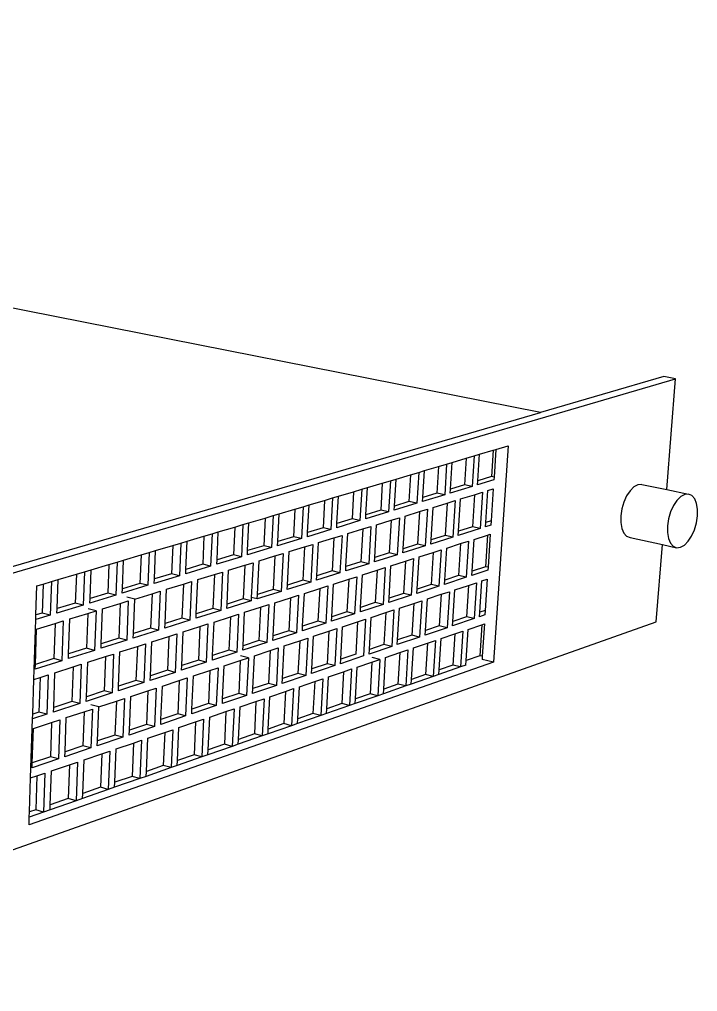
# Model space of a CAD drawing. Extents: x 36 to 402, y 15 to 266.
# Drawn here: x 247.44 to 252.1, y 112.52 to 119.19 of the extents above; entities that cross this region are included whole.
import ezdxf

# ---------------------------------------------------------------- set-up
doc = ezdxf.new("R2010")
doc.units = 0
doc.header["$MEASUREMENT"] = 0
doc.layers.get('0').update_dxf_attribs({"linetype": 'CONTINUOUS'})
doc.layers.add('DETL', color=7, linetype='CONTINUOUS')

# ---------------------------------------------------------------- blocks, each defined once
blk = doc.blocks.new('Router4')
for p, q in [((281.58, 143.56), (-306.09, 259.67)), ((-412.84, -61.51), (321.51, 153.55)), ((318.07, 154.2), (281.58, 143.56)), ((321.51, 153.55), (318.07, 154.2)), ((318.92, 120.79), (321.51, 153.55)), ((-325.72, -33.41), (281.58, 143.56)), ((263.6, 131.24), (267.62, 132.44)), ((267.62, 132.44), (267.11, 124.64)), ((267.62, 132.44), (268.42, 132.67)), ((272.02, 133.74), (267.72, 69.79)), ((268.42, 132.67), (267.87, 124.48)), ((268.42, 132.67), (272.02, 133.74)), ((255.48, 128.82), (259.59, 130.05)), ((259.59, 130.05), (259.08, 122.21)), ((259.59, 130.05), (261.98, 130.76)), ((261.98, 130.76), (261.4, 121.72)), ((261.98, 130.76), (263.6, 131.24)), ((263.09, 123.42), (263.6, 131.24)), ((245.59, 125.88), (247.25, 126.38)), ((246.76, 118.47), (247.25, 126.38)), ((247.25, 126.38), (251.44, 127.63)), ((251.44, 127.63), (250.95, 119.74)), ((251.44, 127.63), (253.84, 128.34)), ((253.84, 128.34), (253.27, 119.24)), ((253.84, 128.34), (255.48, 128.82)), ((254.98, 120.96), (255.48, 128.82)), ((237.22, 123.4), (238.9, 123.9)), ((238.43, 115.94), (238.9, 123.9)), ((238.9, 123.9), (243.19, 125.17)), ((243.19, 125.17), (242.71, 117.24)), ((243.19, 125.17), (245.59, 125.88)), ((245.59, 125.88), (245.03, 116.73)), ((267.82, 123.67), (263.01, 122.21)), ((267.11, 124.64), (263.09, 123.42)), ((267.87, 124.48), (267.11, 124.64)), ((267.87, 124.48), (267.82, 123.67)), ((226.33, 120.16), (228.74, 120.88)), ((228.74, 120.88), (228.21, 111.61)), ((228.74, 120.88), (230.44, 121.38)), ((229.99, 113.37), (230.44, 121.38)), ((230.44, 121.38), (234.82, 122.68)), ((234.82, 122.68), (234.35, 114.7)), ((234.82, 122.68), (237.22, 123.4)), ((237.22, 123.4), (236.68, 114.19)), ((261.4, 121.72), (254.9, 119.74)), ((254.9, 119.74), (254.98, 120.96)), ((259.08, 122.21), (254.98, 120.96)), ((261.4, 121.72), (259.08, 122.21)), ((263.01, 122.21), (263.09, 123.42)), ((266.04, 120.5), (267.64, 120.99)), ((267.64, 120.99), (267.01, 111.53)), ((309.22, 121.58), (308.09, 120.46)), ((310.4, 122.21), (309.22, 121.58)), ((311.53, 122.31), (310.4, 122.21)), ((311.53, 122.31), (318.92, 120.79)), ((318.92, 120.79), (325.35, 119.46)), ((217.73, 117.6), (220.14, 118.32)), ((220.14, 118.32), (219.63, 108.99)), ((220.14, 118.32), (221.87, 118.83)), ((221.42, 110.77), (221.87, 118.83)), ((221.87, 118.83), (226.33, 120.16)), ((226.33, 120.16), (225.88, 112.13)), ((253.27, 119.24), (246.69, 117.24)), ((246.69, 117.24), (246.76, 118.47)), ((250.95, 119.74), (246.76, 118.47)), ((253.27, 119.24), (250.95, 119.74)), ((257.37, 108.5), (257.98, 118.02)), ((257.98, 118.02), (262.05, 119.27)), ((262.05, 119.27), (261.44, 109.77)), ((262.05, 119.27), (264.44, 120.01)), ((264.44, 120.01), (263.74, 109.27)), ((265.42, 111.03), (266.04, 120.5)), ((307.06, 118.92), (306.23, 117.08)), ((308.09, 120.46), (307.06, 118.92)), ((323.05, 118.72), (321.91, 117.59)), ((324.22, 119.36), (323.05, 118.72)), ((325.35, 119.46), (324.22, 119.36)), ((326.35, 119.03), (325.35, 119.46)), ((327.17, 118.08), (326.35, 119.03)), ((327.74, 116.7), (327.17, 118.08)), ((204.36, 113.63), (209.01, 115.01)), ((209.01, 115.01), (208.59, 106.87)), ((209.01, 115.01), (211.42, 115.73)), ((211.42, 115.73), (210.93, 106.34)), ((211.42, 115.73), (213.17, 116.25)), ((212.74, 108.14), (213.17, 116.25)), ((213.17, 116.25), (217.73, 117.6)), ((217.73, 117.6), (217.3, 109.52)), ((245.03, 116.73), (238.36, 114.7)), ((238.36, 114.7), (238.43, 115.94)), ((242.71, 117.24), (238.43, 115.94)), ((245.03, 116.73), (242.71, 117.24)), ((245.78, 114.28), (248.17, 115.01)), ((248.17, 115.01), (247.5, 104.15)), ((249.22, 105.93), (249.82, 115.52)), ((249.82, 115.52), (253.97, 116.79)), ((253.97, 116.79), (253.37, 107.24)), ((253.97, 116.79), (256.36, 117.53)), ((256.36, 117.53), (255.67, 106.73)), ((305.64, 115.06), (305.33, 113)), ((306.23, 117.08), (305.64, 115.06)), ((320.89, 116.04), (320.05, 114.18)), ((321.91, 117.59), (320.89, 116.04)), ((328.03, 114.96), (327.74, 116.7)), ((328.01, 113), (328.03, 114.96)), ((195.41, 110.97), (200.17, 112.38)), ((200.17, 112.38), (199.76, 104.19)), ((200.17, 112.38), (202.58, 113.1)), ((202.58, 113.1), (202.1, 103.65)), ((202.58, 113.1), (204.36, 113.63)), ((203.94, 105.46), (204.36, 113.63)), ((225.88, 112.13), (221.42, 110.77)), ((228.21, 111.61), (225.88, 112.13)), ((236.68, 114.19), (229.91, 112.13)), ((229.91, 112.13), (229.99, 113.37)), ((234.35, 114.7), (229.99, 113.37)), ((236.68, 114.19), (234.35, 114.7)), ((237.47, 111.73), (239.87, 112.47)), ((239.87, 112.47), (239.22, 101.53)), ((240.96, 103.33), (241.54, 112.98)), ((241.54, 112.98), (245.78, 114.28)), ((245.78, 114.28), (245.19, 104.66)), ((305.33, 113), (305.33, 111.03)), ((319.45, 112.15), (319.14, 110.07)), ((320.05, 114.18), (319.45, 112.15)), ((327.7, 110.93), (328.01, 113)), ((186.34, 108.27), (191.2, 109.71)), ((191.2, 109.71), (190.81, 101.47)), ((191.2, 109.71), (193.61, 110.43)), ((193.61, 110.43), (193.15, 100.93)), ((193.61, 110.43), (195.41, 110.97)), ((195.01, 102.75), (195.41, 110.97)), ((217.3, 109.52), (212.74, 108.14)), ((219.63, 108.99), (217.3, 109.52)), ((228.21, 111.61), (221.36, 109.52)), ((221.36, 109.52), (221.42, 110.77)), ((224.64, 107.79), (229.06, 109.15)), ((229.06, 109.15), (228.5, 99.42)), ((229.06, 109.15), (231.45, 109.88)), ((231.45, 109.88), (230.82, 98.88)), ((232.58, 100.7), (233.15, 110.4)), ((233.15, 110.4), (237.47, 111.73)), ((237.47, 111.73), (236.9, 102.06)), ((263.74, 109.27), (257.29, 107.24)), ((261.44, 109.77), (257.37, 108.5)), ((263.74, 109.27), (261.44, 109.77)), ((265.34, 109.77), (265.42, 111.03)), ((266.93, 110.28), (265.34, 109.77)), ((267.01, 111.53), (265.42, 111.03)), ((267.01, 111.53), (266.93, 110.28)), ((305.33, 111.03), (305.64, 109.31)), ((305.64, 109.31), (306.23, 107.93)), ((319.14, 110.07), (319.13, 108.09)), ((327.1, 108.91), (327.7, 110.93)), ((177.14, 105.54), (182.1, 107.01)), ((182.1, 107.01), (181.72, 98.72)), ((182.1, 107.01), (184.51, 107.73)), ((184.51, 107.73), (184.07, 98.16)), ((184.51, 107.73), (186.34, 108.27)), ((185.96, 100), (186.34, 108.27)), ((210.93, 106.34), (203.88, 104.19)), ((208.59, 106.87), (203.94, 105.46)), ((210.93, 106.34), (208.59, 106.87)), ((219.63, 108.99), (212.68, 106.87)), ((212.68, 106.87), (212.74, 108.14)), ((216.01, 105.15), (220.52, 106.53)), ((220.52, 106.53), (219.99, 96.74)), ((220.52, 106.53), (222.92, 107.27)), ((222.92, 107.27), (222.31, 96.2)), ((224.09, 98.03), (224.64, 107.79)), ((255.67, 106.73), (249.14, 104.66)), ((253.37, 107.24), (249.22, 105.93)), ((255.67, 106.73), (253.37, 107.24)), ((257.29, 107.24), (257.37, 108.5)), ((261.96, 106.09), (265.97, 107.36)), ((265.97, 107.36), (265.35, 98.01)), ((265.97, 107.36), (266.75, 107.61)), ((266.75, 107.61), (266.11, 97.83)), ((306.23, 107.93), (307.06, 107.01)), ((307.06, 107.01), (308.08, 106.59)), ((308.08, 106.59), (317.64, 104.53)), ((319.13, 108.09), (319.43, 106.35)), ((319.43, 106.35), (320.01, 104.97)), ((325.26, 105.53), (326.27, 107.07)), ((326.27, 107.07), (327.1, 108.91)), ((167.81, 102.76), (172.87, 104.27)), ((172.87, 104.27), (172.51, 95.92)), ((172.87, 104.27), (175.29, 104.98)), ((175.29, 104.98), (174.87, 95.35)), ((175.29, 104.98), (177.14, 105.54)), ((176.78, 97.21), (177.14, 105.54)), ((202.1, 103.65), (194.95, 101.47)), ((199.76, 104.19), (195.01, 102.75)), ((202.1, 103.65), (199.76, 104.19)), ((203.88, 104.19), (203.94, 105.46)), ((207.27, 102.46), (211.87, 103.87)), ((211.87, 103.87), (211.35, 94.02)), ((211.87, 103.87), (214.27, 104.61)), ((214.27, 104.61), (213.68, 93.47)), ((215.48, 95.32), (216.01, 105.15)), ((247.5, 104.15), (240.88, 102.06)), ((245.19, 104.66), (240.96, 103.33)), ((247.5, 104.15), (245.19, 104.66)), ((249.14, 104.66), (249.22, 105.93)), ((253.28, 94.08), (253.88, 103.52)), ((253.88, 103.52), (257.97, 104.82)), ((257.97, 104.82), (257.36, 95.41)), ((257.97, 104.82), (260.35, 105.57)), ((260.35, 105.57), (259.66, 94.88)), ((261.35, 96.7), (261.96, 106.09)), ((315.83, 81.7), (317.64, 104.53)), ((317.64, 104.53), (321.84, 103.63)), ((320.01, 104.97), (320.83, 104.04)), ((320.83, 104.04), (321.84, 103.63)), ((321.84, 103.63), (322.96, 103.75)), ((322.96, 103.75), (324.13, 104.4)), ((324.13, 104.4), (325.26, 105.53)), ((158.34, 99.95), (163.51, 101.48)), ((163.51, 101.48), (163.17, 93.08)), ((163.51, 101.48), (165.93, 102.2)), ((165.93, 102.2), (165.53, 92.51)), ((165.93, 102.2), (167.81, 102.76)), ((167.46, 94.38), (167.81, 102.76)), ((193.15, 100.93), (185.9, 98.72)), ((190.81, 101.47), (185.96, 100)), ((193.15, 100.93), (190.81, 101.47)), ((194.95, 101.47), (195.01, 102.75)), ((198.4, 99.74), (203.1, 101.18)), ((203.1, 101.18), (202.6, 91.27)), ((203.1, 101.18), (205.5, 101.92)), ((205.5, 101.92), (204.93, 90.71)), ((206.76, 92.57), (207.27, 102.46)), ((239.22, 101.53), (232.51, 99.42)), ((232.51, 99.42), (232.58, 100.7)), ((236.9, 102.06), (232.58, 100.7)), ((239.22, 101.53), (236.9, 102.06)), ((240.88, 102.06), (240.96, 103.33)), ((245.11, 91.42), (245.69, 100.92)), ((245.69, 100.92), (249.86, 102.24)), ((249.86, 102.24), (249.27, 92.78)), ((249.86, 102.24), (252.25, 103)), ((252.25, 103), (251.57, 92.25)), ((148.73, 97.09), (154.01, 98.66)), ((154.01, 98.66), (153.69, 90.2)), ((154.01, 98.66), (156.43, 99.38)), ((156.43, 99.38), (156.05, 89.62)), ((156.43, 99.38), (158.34, 99.95)), ((158.01, 91.51), (158.34, 99.95)), ((184.07, 98.16), (176.72, 95.92)), ((181.72, 98.72), (176.78, 97.21)), ((184.07, 98.16), (181.72, 98.72)), ((185.9, 98.72), (185.96, 100)), ((189.4, 96.98), (194.2, 98.45)), ((194.2, 98.45), (193.72, 88.47)), ((194.2, 98.45), (196.61, 99.19)), ((196.61, 99.19), (196.1, 88.89)), ((197.9, 89.79), (198.4, 99.74)), ((230.82, 98.88), (224.02, 96.74)), ((224.02, 96.74), (224.09, 98.03)), ((228.5, 99.42), (224.09, 98.03)), ((230.82, 98.88), (228.5, 99.42)), ((233.32, 96.99), (235.71, 97.75)), ((235.71, 97.75), (235.07, 86.86)), ((236.82, 88.72), (237.39, 98.28)), ((237.39, 98.28), (241.65, 99.63)), ((241.65, 99.63), (241.07, 90.11)), ((241.65, 99.63), (244.04, 100.39)), ((244.04, 100.39), (243.38, 89.57)), ((265.35, 98.01), (261.35, 96.7)), ((266.11, 97.83), (265.35, 98.01)), ((266.11, 97.83), (266.05, 96.97)), ((138.98, 94.19), (144.38, 95.79)), ((144.38, 95.79), (144.07, 87.28)), ((144.38, 95.79), (146.79, 96.51)), ((146.79, 96.51), (146.43, 86.69)), ((146.79, 96.51), (148.73, 97.09)), ((148.42, 88.6), (148.73, 97.09)), ((174.87, 95.35), (167.4, 93.08)), ((172.51, 95.92), (167.46, 94.38)), ((174.87, 95.35), (172.51, 95.92)), ((176.72, 95.92), (176.78, 97.21)), ((180.28, 94.18), (185.18, 95.68)), ((185.18, 95.68), (184.72, 85.64)), ((185.18, 95.68), (187.59, 96.42)), ((187.59, 96.42), (187.06, 85.07)), ((188.93, 86.97), (189.4, 96.98)), ((222.31, 96.2), (215.41, 94.02)), ((215.41, 94.02), (215.48, 95.32)), ((219.99, 96.74), (215.48, 95.32)), ((222.31, 96.2), (219.99, 96.74)), ((224.88, 94.3), (227.27, 95.06)), ((227.27, 95.06), (226.65, 84.11)), ((228.42, 85.99), (228.97, 95.6)), ((228.97, 95.6), (233.32, 96.99)), ((233.32, 96.99), (232.76, 87.4)), ((259.66, 94.88), (253.2, 92.78)), ((257.36, 95.41), (253.28, 94.08)), ((259.66, 94.88), (257.36, 95.41)), ((266.05, 96.97), (261.26, 95.41)), ((261.26, 95.41), (261.35, 96.7)), ((132.44, 83.75), (132.73, 92.33)), ((132.73, 92.33), (134.6, 92.89)), ((134.6, 92.89), (134.31, 84.32)), ((134.6, 92.89), (137.01, 93.61)), ((137.01, 93.61), (136.67, 83.72)), ((137.01, 93.61), (138.98, 94.19)), ((138.68, 85.65), (138.98, 94.19)), ((165.53, 92.51), (157.95, 90.2)), ((163.17, 93.08), (158.01, 91.51)), ((165.53, 92.51), (163.17, 93.08)), ((167.4, 93.08), (167.46, 94.38)), ((171.02, 91.34), (176.03, 92.88)), ((176.03, 92.88), (175.59, 82.77)), ((176.03, 92.88), (178.44, 93.62)), ((178.44, 93.62), (177.93, 82.19)), ((179.82, 84.1), (180.28, 94.18)), ((213.68, 93.47), (206.69, 91.27)), ((206.69, 91.27), (206.76, 92.57)), ((211.35, 94.02), (206.76, 92.57)), ((213.68, 93.47), (211.35, 94.02)), ((216.33, 91.59), (218.72, 92.35)), ((218.72, 92.35), (218.12, 81.33)), ((219.91, 83.22), (220.44, 92.89)), ((220.44, 92.89), (224.88, 94.3)), ((224.88, 94.3), (224.34, 84.66)), ((251.57, 92.25), (245.03, 90.11)), ((249.27, 92.78), (245.11, 91.42)), ((251.57, 92.25), (249.27, 92.78)), ((253.2, 92.78), (253.28, 94.08)), ((256.27, 91.16), (260.31, 92.49)), ((260.31, 92.49), (259.71, 83.22)), ((260.31, 92.49), (262.69, 93.27)), ((262.69, 93.27), (261.99, 82.68)), ((263.67, 84.55), (264.28, 93.8)), ((264.28, 93.8), (265.87, 94.32)), ((265.87, 94.32), (265.26, 85.08)), ((156.05, 89.62), (148.37, 87.28)), ((153.69, 90.2), (148.42, 88.6)), ((156.05, 89.62), (153.69, 90.2)), ((157.95, 90.2), (158.01, 91.51)), ((161.63, 88.46), (159.28, 89.04)), ((161.63, 88.46), (166.75, 90.03)), ((166.75, 90.03), (166.32, 79.86)), ((166.75, 90.03), (169.16, 90.77)), ((169.16, 90.77), (168.67, 79.27)), ((170.59, 81.2), (171.02, 91.34)), ((204.93, 90.71), (197.84, 88.47)), ((197.84, 88.47), (197.9, 89.79)), ((202.6, 91.27), (197.9, 89.79)), ((204.93, 90.71), (202.6, 91.27)), ((207.65, 88.83), (210.05, 89.59)), ((210.05, 89.59), (209.47, 78.5)), ((211.28, 80.41), (211.79, 90.14)), ((211.79, 90.14), (216.33, 91.59)), ((216.33, 91.59), (215.8, 81.89)), ((243.38, 89.57), (236.74, 87.4)), ((241.07, 90.11), (236.82, 88.72)), ((243.38, 89.57), (241.07, 90.11)), ((245.03, 90.11), (245.11, 91.42)), ((248.14, 88.49), (252.27, 89.85)), ((252.27, 89.85), (251.68, 80.52)), ((252.27, 89.85), (254.65, 90.63)), ((254.65, 90.63), (253.97, 79.98)), ((255.67, 81.86), (256.27, 91.16)), ((146.43, 86.69), (138.64, 84.32)), ((144.07, 87.28), (138.68, 85.65)), ((146.43, 86.69), (144.07, 87.28)), ((148.37, 87.28), (148.42, 88.6)), ((152.11, 85.54), (157.33, 87.14)), ((157.33, 87.14), (156.93, 76.9)), ((157.33, 87.14), (159.74, 87.88)), ((159.74, 87.88), (159.28, 76.3)), ((161.22, 78.25), (161.63, 88.46)), ((196.06, 87.91), (188.87, 85.64)), ((188.87, 85.64), (188.93, 86.97)), ((193.72, 88.47), (188.93, 86.97)), ((196.06, 87.91), (193.72, 88.47)), ((196.1, 88.89), (196.06, 87.91)), ((197.84, 88.47), (196.1, 88.89)), ((198.86, 86.03), (201.25, 86.8)), ((201.25, 86.8), (200.69, 75.64)), ((202.52, 77.57), (203.02, 87.36)), ((203.02, 87.36), (207.65, 88.83)), ((207.65, 88.83), (207.15, 79.07)), ((235.07, 86.86), (228.35, 84.66)), ((232.76, 87.4), (228.42, 85.99)), ((235.07, 86.86), (232.76, 87.4)), ((236.74, 87.4), (236.82, 88.72)), ((239.91, 85.79), (244.12, 87.17)), ((244.12, 87.17), (243.55, 77.79)), ((244.12, 87.17), (246.5, 87.96)), ((246.5, 87.96), (245.84, 77.23)), ((247.56, 79.13), (248.14, 88.49)), ((132.4, 82.42), (132.44, 83.75)), ((136.67, 83.72), (132.4, 82.42)), ((134.31, 84.32), (132.44, 83.75)), ((136.67, 83.72), (134.31, 84.32)), ((138.64, 84.32), (138.68, 85.65)), ((142.44, 82.57), (147.78, 84.21)), ((147.78, 84.21), (147.4, 73.9)), ((147.78, 84.21), (150.19, 84.95)), ((150.19, 84.95), (147.83, 85.54)), ((150.19, 84.95), (149.75, 73.3)), ((151.72, 75.26), (152.11, 85.54)), ((187.06, 85.07), (179.76, 82.77)), ((179.76, 82.77), (179.82, 84.1)), ((184.72, 85.64), (179.82, 84.1)), ((187.06, 85.07), (184.72, 85.64)), ((189.94, 83.2), (192.34, 83.96)), ((192.34, 83.96), (191.79, 72.73)), ((193.65, 74.68), (194.13, 84.53)), ((194.13, 84.53), (198.86, 86.03)), ((198.86, 86.03), (198.37, 76.21)), ((226.65, 84.11), (219.83, 81.89)), ((224.34, 84.66), (219.91, 83.22)), ((226.65, 84.11), (224.34, 84.66)), ((228.35, 84.66), (228.42, 85.99)), ((231.56, 83.05), (235.86, 84.46)), ((235.86, 84.46), (235.31, 75.02)), ((235.86, 84.46), (238.25, 85.24)), ((238.25, 85.24), (237.6, 74.46)), ((239.34, 76.37), (239.91, 85.79)), ((263.58, 83.22), (263.67, 84.55)), ((265.17, 83.75), (263.58, 83.22)), ((265.26, 85.08), (263.67, 84.55)), ((265.26, 85.08), (265.17, 83.75)), ((-401, -171.92), (315.83, 81.7)), ((131.81, 64.73), (132.4, 82.42)), ((132.63, 79.56), (138.08, 81.23)), ((138.08, 81.23), (137.72, 70.86)), ((138.08, 81.23), (140.49, 81.97)), ((140.49, 81.97), (140.08, 70.25)), ((142.07, 72.23), (142.44, 82.57)), ((177.93, 82.19), (170.53, 79.86)), ((170.53, 79.86), (170.59, 81.2)), ((175.59, 82.77), (170.59, 81.2)), ((177.93, 82.19), (175.59, 82.77)), ((180.89, 80.33), (183.29, 81.09)), ((183.29, 81.09), (182.77, 69.79)), ((184.65, 71.75), (185.11, 81.67)), ((185.11, 81.67), (189.94, 83.2)), ((189.94, 83.2), (189.47, 73.32)), ((218.12, 81.33), (211.21, 79.07)), ((211.21, 79.07), (211.28, 80.41)), ((215.8, 81.89), (211.28, 80.41)), ((218.12, 81.33), (215.8, 81.89)), ((219.83, 81.89), (219.91, 83.22)), ((223.1, 80.27), (227.49, 81.71)), ((227.49, 81.71), (226.95, 72.21)), ((227.49, 81.71), (229.88, 82.49)), ((229.88, 82.49), (229.25, 71.64)), ((231.01, 73.57), (231.56, 83.05)), ((251.68, 80.52), (247.56, 79.13)), ((253.97, 79.98), (251.68, 80.52)), ((261.99, 82.68), (255.58, 80.52)), ((255.58, 80.52), (255.67, 81.86)), ((259.71, 83.22), (255.67, 81.86)), ((261.99, 82.68), (259.71, 83.22)), ((260.22, 79.5), (264.21, 80.85)), ((264.21, 80.85), (263.61, 71.72)), ((264.21, 80.85), (265, 81.12)), ((265, 81.12), (264.36, 71.54)), ((132.29, 69.15), (132.63, 79.56)), ((168.67, 79.27), (161.17, 76.9)), ((161.17, 76.9), (161.22, 78.25)), ((166.32, 79.86), (161.22, 78.25)), ((168.67, 79.27), (166.32, 79.86)), ((171.72, 77.41), (174.12, 78.17)), ((174.12, 78.17), (173.62, 66.8)), ((175.52, 68.78), (175.96, 78.76)), ((175.96, 78.76), (180.89, 80.33)), ((180.89, 80.33), (180.44, 70.38)), ((209.47, 78.5), (202.46, 76.21)), ((202.46, 76.21), (202.52, 77.57)), ((207.15, 79.07), (202.52, 77.57)), ((209.47, 78.5), (207.15, 79.07)), ((214.52, 77.45), (219.01, 78.92)), ((219.01, 78.92), (218.48, 69.36)), ((219.01, 78.92), (221.39, 79.71)), ((221.39, 79.71), (220.79, 68.79)), ((222.57, 70.73), (223.1, 80.27)), ((243.55, 77.79), (239.34, 76.37)), ((245.84, 77.23), (243.55, 77.79)), ((253.97, 79.98), (247.48, 77.79)), ((247.48, 77.79), (247.56, 79.13)), ((252.19, 76.77), (256.26, 78.15)), ((256.26, 78.15), (255.67, 68.96)), ((256.26, 78.15), (258.63, 78.96)), ((258.63, 78.96), (257.94, 68.41)), ((259.63, 70.34), (260.22, 79.5)), ((159.28, 76.3), (151.67, 73.9)), ((151.67, 73.9), (151.72, 75.26)), ((156.93, 76.9), (151.72, 75.26)), ((159.28, 76.3), (156.93, 76.9)), ((162.41, 74.45), (164.81, 75.22)), ((164.81, 75.22), (164.34, 63.77)), ((166.26, 65.77), (166.68, 75.81)), ((166.68, 75.81), (171.72, 77.41)), ((171.72, 77.41), (171.29, 67.4)), ((200.69, 75.64), (193.58, 73.32)), ((193.58, 73.32), (193.65, 74.68)), ((198.37, 76.21), (193.65, 74.68)), ((200.69, 75.64), (198.37, 76.21)), ((205.83, 74.59), (210.41, 76.09)), ((210.41, 76.09), (209.9, 66.48)), ((210.41, 76.09), (212.79, 76.88)), ((212.79, 76.88), (212.21, 65.89)), ((214.01, 67.86), (214.52, 77.45)), ((235.31, 75.02), (231.01, 73.57)), ((237.6, 74.46), (235.31, 75.02)), ((245.84, 77.23), (239.26, 75.02)), ((239.26, 75.02), (239.34, 76.37)), ((244.04, 74.01), (248.19, 75.42)), ((248.19, 75.42), (247.62, 66.17)), ((248.19, 75.42), (250.57, 76.22)), ((250.57, 76.22), (249.9, 65.61)), ((251.6, 67.55), (252.19, 76.77)), ((149.75, 73.3), (142.02, 70.86)), ((142.02, 70.86), (142.07, 72.23)), ((147.4, 73.9), (142.07, 72.23)), ((149.75, 73.3), (147.4, 73.9)), ((152.97, 71.45), (155.37, 72.22)), ((155.37, 72.22), (154.92, 60.7)), ((156.87, 62.71), (157.27, 72.82)), ((157.27, 72.82), (162.41, 74.45)), ((162.41, 74.45), (162, 64.38)), ((191.79, 72.73), (184.59, 70.38)), ((189.47, 73.32), (184.65, 71.75)), ((191.79, 72.73), (189.47, 73.32)), ((197.01, 71.69), (201.68, 73.23)), ((201.68, 73.23), (201.19, 63.55)), ((201.68, 73.23), (204.07, 74.01)), ((204.07, 74.01), (203.51, 62.96)), ((205.33, 64.94), (205.83, 74.59)), ((226.95, 72.21), (222.57, 70.73)), ((237.6, 74.46), (230.93, 72.21)), ((230.93, 72.21), (231.01, 73.57)), ((235.78, 71.21), (240.02, 72.64)), ((240.02, 72.64), (239.46, 63.34)), ((240.02, 72.64), (242.4, 73.45)), ((242.4, 73.45), (241.75, 62.77)), ((243.47, 64.73), (244.04, 74.01)), ((267.72, 69.79), (130.39, 21.79)), ((140.08, 70.25), (132.24, 67.77)), ((132.24, 67.77), (132.29, 69.15)), ((137.72, 70.86), (132.29, 69.15)), ((140.08, 70.25), (137.72, 70.86)), ((143.39, 68.41), (145.79, 69.17)), ((145.79, 69.17), (145.37, 57.58)), ((147.34, 59.61), (147.72, 69.78)), ((147.72, 69.78), (152.97, 71.45)), ((152.97, 71.45), (152.58, 61.31)), ((182.77, 69.79), (175.46, 67.4)), ((180.44, 70.38), (175.52, 68.78)), ((182.77, 69.79), (180.44, 70.38)), ((184.59, 70.38), (184.65, 71.75)), ((188.07, 68.75), (192.84, 70.32)), ((192.84, 70.32), (192.37, 60.58)), ((192.84, 70.32), (195.23, 71.11)), ((195.23, 71.11), (192.91, 71.69)), ((195.23, 71.11), (194.69, 59.99)), ((196.53, 61.98), (197.01, 71.69)), ((218.48, 69.36), (214.01, 67.86)), ((220.79, 68.79), (218.48, 69.36)), ((229.25, 71.64), (222.49, 69.36)), ((222.49, 69.36), (222.57, 70.73)), ((227.42, 68.37), (231.74, 69.83)), ((231.74, 69.83), (231.2, 60.48)), ((231.74, 69.83), (234.12, 70.64)), ((234.12, 70.64), (231.82, 71.21)), ((234.12, 70.64), (233.49, 59.9)), ((235.23, 61.88), (235.78, 71.21)), ((255.67, 68.96), (251.6, 67.55)), ((257.94, 68.41), (255.67, 68.96)), ((259.54, 68.96), (257.94, 68.41)), ((259.54, 68.96), (259.63, 70.34)), ((263.61, 71.72), (259.63, 70.34)), ((264.36, 71.54), (263.61, 71.72)), ((264.36, 71.54), (264.3, 70.62)), ((267.72, 69.79), (264.3, 70.62)), ((133.67, 65.32), (136.07, 66.08)), ((136.07, 66.08), (135.67, 54.41)), ((137.67, 56.46), (138.03, 66.7)), ((138.03, 66.7), (143.39, 68.41)), ((143.39, 68.41), (143.02, 58.2)), ((173.62, 66.8), (166.2, 64.38)), ((171.29, 67.4), (166.26, 65.77)), ((173.62, 66.8), (171.29, 67.4)), ((175.46, 67.4), (175.52, 68.78)), ((179, 65.77), (183.87, 67.38)), ((183.87, 67.38), (183.42, 57.58)), ((183.87, 67.38), (186.26, 68.16)), ((186.26, 68.16), (185.74, 56.97)), ((187.61, 58.98), (188.07, 68.75)), ((209.9, 66.48), (205.33, 64.94)), ((212.21, 65.89), (209.9, 66.48)), ((220.79, 68.79), (213.93, 66.48)), ((213.93, 66.48), (214.01, 67.86)), ((218.93, 65.49), (223.35, 66.99)), ((223.35, 66.99), (222.82, 57.57)), ((223.35, 66.99), (225.73, 67.79)), ((225.73, 67.79), (225.12, 56.99)), ((226.88, 58.98), (227.42, 68.37)), ((247.62, 66.17), (243.47, 64.73)), ((249.9, 65.61), (247.62, 66.17)), ((251.52, 66.17), (249.9, 65.61)), ((257.94, 68.41), (251.52, 66.17)), ((251.52, 66.17), (251.6, 67.55)), ((131.47, 54.45), (131.81, 64.73)), ((131.81, 64.73), (133.67, 65.32)), ((133.67, 65.32), (133.32, 55.05)), ((164.34, 63.77), (156.81, 61.31)), ((162, 64.38), (156.87, 62.71)), ((164.34, 63.77), (162, 64.38)), ((166.2, 64.38), (166.26, 65.77)), ((169.8, 62.75), (174.78, 64.39)), ((174.78, 64.39), (174.34, 54.52)), ((174.78, 64.39), (177.17, 65.17)), ((177.17, 65.17), (176.67, 53.91)), ((178.56, 55.94), (179, 65.77)), ((201.19, 63.55), (196.53, 61.98)), ((203.51, 62.96), (201.19, 63.55)), ((212.21, 65.89), (205.26, 63.55)), ((205.26, 63.55), (205.33, 64.94)), ((210.33, 62.57), (214.84, 64.1)), ((214.84, 64.1), (214.33, 54.63)), ((214.84, 64.1), (217.22, 64.91)), ((217.22, 64.91), (216.63, 54.04)), ((218.41, 56.05), (218.93, 65.49)), ((239.46, 63.34), (235.23, 61.88)), ((241.75, 62.77), (239.46, 63.34)), ((243.39, 63.34), (241.75, 62.77)), ((249.9, 65.61), (243.39, 63.34)), ((243.39, 63.34), (243.47, 64.73)), ((154.92, 60.7), (147.29, 58.2)), ((152.58, 61.31), (147.34, 59.61)), ((154.92, 60.7), (152.58, 61.31)), ((156.81, 61.31), (156.87, 62.71)), ((160.47, 59.69), (165.55, 61.36)), ((165.55, 61.36), (165.14, 51.43)), ((165.55, 61.36), (167.95, 62.14)), ((167.95, 62.14), (167.47, 50.81)), ((169.38, 52.86), (169.8, 62.75)), ((192.37, 60.58), (187.61, 58.98)), ((194.69, 59.99), (192.37, 60.58)), ((203.51, 62.96), (196.46, 60.58)), ((196.46, 60.58), (196.53, 61.98)), ((201.61, 59.61), (206.22, 61.17)), ((206.22, 61.17), (205.72, 51.65)), ((206.22, 61.17), (208.6, 61.98)), ((208.6, 61.98), (208.02, 51.04)), ((209.83, 53.07), (210.33, 62.57)), ((231.2, 60.48), (226.88, 58.98)), ((233.49, 59.9), (231.2, 60.48)), ((235.15, 60.48), (233.49, 59.9)), ((241.75, 62.77), (235.15, 60.48)), ((235.15, 60.48), (235.23, 61.88)), ((145.37, 57.58), (137.62, 55.05)), ((143.02, 58.2), (137.67, 56.46)), ((145.37, 57.58), (143.02, 58.2)), ((147.29, 58.2), (147.34, 59.61)), ((151.01, 56.58), (156.2, 58.28)), ((156.2, 58.28), (155.8, 48.29)), ((156.2, 58.28), (158.59, 59.07)), ((158.59, 59.07), (158.13, 47.66)), ((160.07, 49.73), (160.47, 59.69)), ((183.42, 57.58), (178.56, 55.94)), ((185.74, 56.97), (183.42, 57.58)), ((194.69, 59.99), (187.54, 57.58)), ((187.54, 57.58), (187.61, 58.98)), ((192.77, 56.61), (197.47, 58.21)), ((197.47, 58.21), (197, 48.62)), ((197.47, 58.21), (199.86, 59.01)), ((199.86, 59.01), (199.3, 48.01)), ((201.13, 50.05), (201.61, 59.61)), ((222.82, 57.57), (218.41, 56.05)), ((225.12, 56.99), (222.82, 57.57)), ((226.8, 57.57), (225.12, 56.99)), ((233.49, 59.9), (226.8, 57.57)), ((226.8, 57.57), (226.88, 58.98)), ((133.32, 55.05), (131.47, 54.45)), ((135.67, 54.41), (133.32, 55.05)), ((137.62, 55.05), (137.67, 56.46)), ((141.4, 53.42), (146.7, 55.16)), ((146.7, 55.16), (146.33, 45.11)), ((146.7, 55.16), (149.1, 55.95)), ((151.01, 56.58), (148.67, 57.2)), ((149.1, 55.95), (148.67, 44.47)), ((150.62, 46.55), (151.01, 56.58)), ((185.74, 56.97), (178.49, 54.52)), ((178.49, 54.52), (178.56, 55.94)), ((183.81, 53.57), (188.61, 55.2)), ((188.61, 55.2), (188.15, 45.55)), ((188.61, 55.2), (190.99, 56.01)), ((190.99, 56.01), (190.46, 44.93)), ((192.31, 46.99), (192.77, 56.61)), ((214.33, 54.63), (209.83, 53.07)), ((216.63, 54.04), (214.33, 54.63)), ((218.33, 54.63), (216.63, 54.04)), ((225.12, 56.99), (218.33, 54.63)), ((218.33, 54.63), (218.41, 56.05)), ((130.85, 35.6), (131.42, 53.02)), ((131.42, 53.02), (131.47, 54.45)), ((135.67, 54.41), (131.42, 53.02)), ((131.66, 50.22), (137.07, 52)), ((137.07, 52), (136.72, 41.88)), ((137.07, 52), (139.47, 52.78)), ((139.47, 52.78), (139.06, 41.23)), ((141.04, 43.33), (141.4, 53.42)), ((176.67, 53.91), (169.32, 51.43)), ((169.32, 51.43), (169.38, 52.86)), ((174.34, 54.52), (169.38, 52.86)), ((176.67, 53.91), (174.34, 54.52)), ((174.72, 50.48), (179.61, 52.15)), ((179.61, 52.15), (179.17, 42.44)), ((179.61, 52.15), (182, 52.95)), ((182, 52.95), (181.49, 41.81)), ((183.36, 43.89), (183.81, 53.57)), ((216.63, 54.04), (209.75, 51.65)), ((209.75, 51.65), (209.83, 53.07)), ((131.32, 40.06), (131.66, 50.22)), ((167.47, 50.81), (160.01, 48.29)), ((160.01, 48.29), (160.07, 49.73)), ((165.14, 51.43), (160.07, 49.73)), ((167.47, 50.81), (165.14, 51.43)), ((165.49, 47.35), (170.5, 49.05)), ((170.5, 49.05), (170.08, 39.28)), ((170.5, 49.05), (172.88, 49.86)), ((172.88, 49.86), (172.39, 38.65)), ((174.29, 40.74), (174.72, 50.48)), ((208.02, 51.04), (201.06, 48.62)), ((201.06, 48.62), (201.13, 50.05)), ((205.72, 51.65), (201.13, 50.05)), ((208.02, 51.04), (205.72, 51.65)), ((209.75, 51.65), (208.02, 51.04)), ((158.13, 47.66), (150.57, 45.11)), ((150.57, 45.11), (150.62, 46.55)), ((155.8, 48.29), (150.62, 46.55)), ((158.13, 47.66), (155.8, 48.29)), ((161.25, 45.91), (163.63, 46.72)), ((163.63, 46.72), (163.17, 35.44)), ((165.08, 37.55), (165.49, 47.35)), ((199.3, 48.01), (192.24, 45.55)), ((192.24, 45.55), (192.31, 46.99)), ((197, 48.62), (192.31, 46.99)), ((199.3, 48.01), (197, 48.62)), ((201.06, 48.62), (199.3, 48.01)), ((148.67, 44.47), (140.99, 41.88)), ((140.99, 41.88), (141.04, 43.33)), ((146.33, 45.11), (141.04, 43.33)), ((148.67, 44.47), (146.33, 45.11)), ((151.87, 42.73), (154.25, 43.54)), ((154.25, 43.54), (153.81, 32.18)), ((155.75, 34.32), (156.14, 44.18)), ((156.14, 44.18), (161.25, 45.91)), ((161.25, 45.91), (160.85, 36.08)), ((190.46, 44.93), (183.29, 42.44)), ((183.29, 42.44), (183.36, 43.89)), ((188.15, 45.55), (183.36, 43.89)), ((190.46, 44.93), (188.15, 45.55)), ((192.24, 45.55), (190.46, 44.93)), ((139.06, 41.23), (131.27, 38.6)), ((136.72, 41.88), (131.32, 40.06)), ((139.06, 41.23), (136.72, 41.88)), ((142.35, 39.5), (144.73, 40.31)), ((144.73, 40.31), (144.32, 28.88)), ((146.28, 31.03), (146.65, 40.96)), ((146.65, 40.96), (151.87, 42.73)), ((151.87, 42.73), (151.49, 32.84)), ((181.49, 41.81), (174.22, 39.28)), ((174.22, 39.28), (174.29, 40.74)), ((179.17, 42.44), (174.29, 40.74)), ((181.49, 41.81), (179.17, 42.44)), ((183.29, 42.44), (181.49, 41.81)), ((131.27, 38.6), (131.32, 40.06)), ((136.67, 27.7), (137.02, 37.69)), ((137.02, 37.69), (142.35, 39.5)), ((142.35, 39.5), (141.99, 29.55)), ((172.39, 38.65), (165.02, 36.08)), ((165.02, 36.08), (165.08, 37.55)), ((170.08, 39.28), (165.08, 37.55)), ((172.39, 38.65), (170.08, 39.28)), ((174.22, 39.28), (172.39, 38.65)), ((130.51, 25.57), (130.85, 35.6)), ((130.85, 35.6), (132.69, 36.22)), ((132.69, 36.22), (132.36, 26.21)), ((132.69, 36.22), (135.08, 37.03)), ((135.08, 37.03), (134.68, 25.53)), ((163.17, 35.44), (155.69, 32.84)), ((160.85, 36.08), (155.75, 34.32)), ((163.17, 35.44), (160.85, 36.08)), ((165.02, 36.08), (163.17, 35.44)), ((153.81, 32.18), (146.23, 29.55)), ((151.49, 32.84), (146.28, 31.03)), ((153.81, 32.18), (151.49, 32.84)), ((155.69, 32.84), (153.81, 32.18)), ((155.69, 32.84), (155.75, 34.32)), ((144.32, 28.88), (136.62, 26.21)), ((141.99, 29.55), (136.67, 27.7)), ((144.32, 28.88), (141.99, 29.55)), ((146.23, 29.55), (144.32, 28.88)), ((146.23, 29.55), (146.28, 31.03)), ((132.36, 26.21), (130.51, 25.57)), ((134.68, 25.53), (132.36, 26.21)), ((136.62, 26.21), (134.68, 25.53)), ((136.62, 26.21), (136.67, 27.7)), ((130.39, 21.79), (130.46, 24.06)), ((130.46, 24.06), (130.51, 25.57)), ((134.68, 25.53), (130.46, 24.06))]:
    blk.add_line(p, q)

msp = doc.modelspace()

# ---------------------------------------------------------------- block references
at = {"layer": 'DETL', "xscale": 0.02323838810778858, "yscale": 0.02323838810778858, "zscale": 0.02323838810778858}
msp.add_blockref('Router4', (244.4771, 113.159), dxfattribs=at)

doc.saveas('drawing.dxf')
